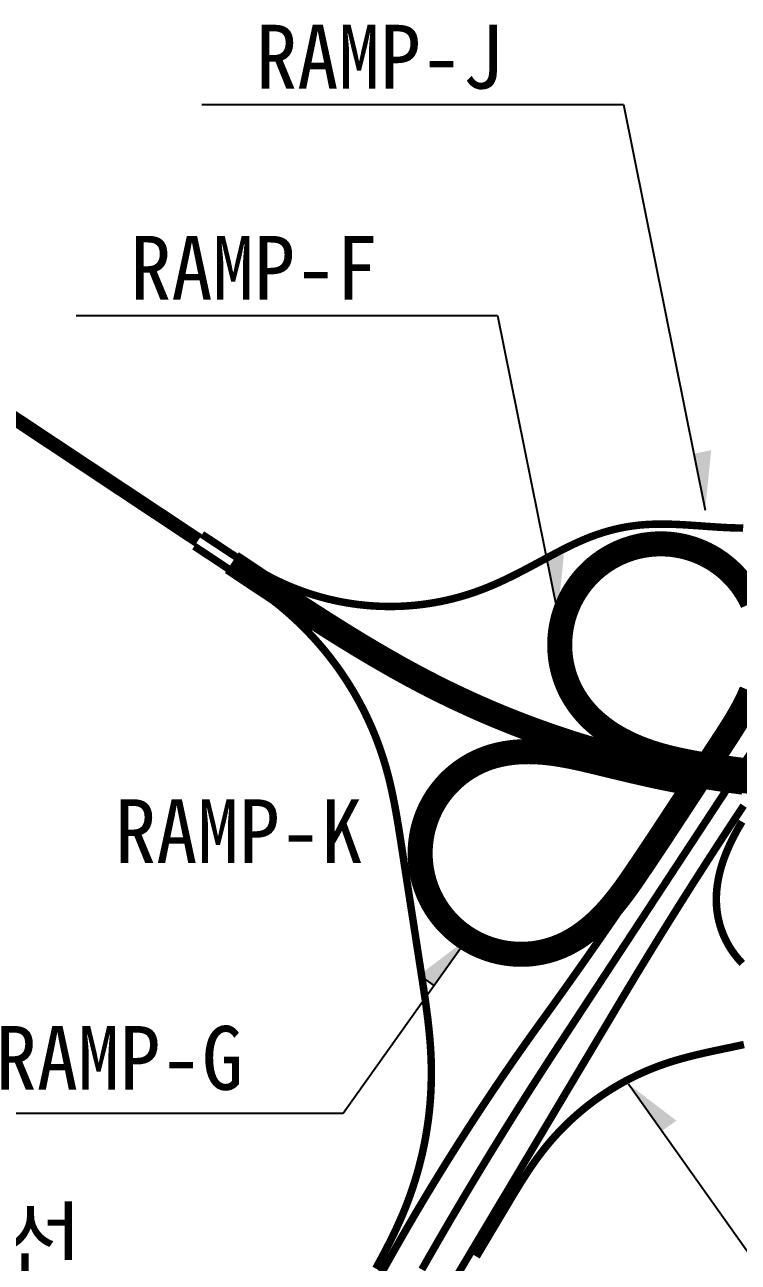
# Model space of a CAD drawing. Header units: millimetres. Extents: x 220587 to 223182, y 223491 to 225300.
# Drawn here: x 222574.9 to 222619.6, y 224938.9 to 225016.4 of the extents above; entities that cross this region are included whole.
import ezdxf

# ---------------------------------------------------------------- set-up
doc = ezdxf.new("R2010")
doc.units = ezdxf.units.MM
doc.linetypes.add('HIDDEN', pattern=[0.375, 0.25, -0.125])
for name, color, linetype in [('CA-ALGN-RampA', 2, 'Continuous'), ('CA-ALGN-RampF', 2, 'Continuous'), ('CA-ALGN-RampG', 2, 'Continuous'), ('CA-ALGN-RampH', 2, 'Continuous'), ('CA-ALGN-RampJ', 2, 'Continuous'), ('CA-ALGN-RampK', 2, 'Continuous'), ('CA-ALGN-RampL', 2, 'Continuous'), ('CA-ALGN-RampN', 2, 'Continuous'), ('CA-ALGN-RampO', 2, 'Continuous'), ('CA-ALGN-국도7호선', 2, 'Continuous'), ('CA-ALGN-국도7호선평면선형', 2, 'Continuous'), ('CA-LEAL', 1, 'Continuous'), ('CA-TEXT', 3, 'Continuous')]:
    doc.layers.add(name, color=color, linetype=linetype)
doc.styles.add('돋움체', font='DotumChe.ttf')

msp = doc.modelspace()

# ---------------------------------------------------------------- hatches: boundary and pattern name
at = {"layer": 'CA-LEAL'}
for points in [[(222617.88, 224989.73), (222616.781, 224989.505), (222617.502, 224985.975)], [(222608.662, 224983.206), (222607.563, 224982.982), (222608.284, 224979.452)], [(222599.608, 224956.859), (222600.522, 224956.21), (222602.608, 224959.147)], [(222615.705, 224947.752), (222614.791, 224947.103), (222612.705, 224950.04)]]:
    msp.add_hatch(color=256, dxfattribs=at).paths.add_polyline_path(points)

# ---------------------------------------------------------------- linework, layer by layer
at = {"layer": 'CA-ALGN-RampA', "const_width": 1.568}
msp.add_lwpolyline([(222587.878, 224982.686), (222589.06, 224981.902), (222589.271, 224981.762), (222589.482, 224981.622), (222589.692, 224981.482), (222589.903, 224981.342), (222590.114, 224981.203), (222590.325, 224981.063), (222590.536, 224980.924), (222590.747, 224980.784), (222590.958, 224980.645), (222591.169, 224980.506), (222591.381, 224980.367), (222591.592, 224980.228), (222591.804, 224980.09), (222592.016, 224979.952), (222592.228, 224979.814), (222592.44, 224979.676), (222592.652, 224979.539), (222592.864, 224979.401), (222593.077, 224979.264), (222593.29, 224979.128), (222593.503, 224978.992), (222593.717, 224978.856), (222593.93, 224978.721), (222594.144, 224978.586), (222594.358, 224978.451), (222594.573, 224978.317), (222594.787, 224978.183), (222595.002, 224978.05), (222595.218, 224977.917), (222595.433, 224977.785), (222595.649, 224977.653), (222595.865, 224977.522), (222596.082, 224977.392), (222596.299, 224977.262), (222596.516, 224977.133), (222596.734, 224977.004), (222596.952, 224976.876), (222597.171, 224976.749), (222597.39, 224976.622), (222597.609, 224976.496), (222597.829, 224976.371), (222598.049, 224976.246), (222598.269, 224976.122), (222598.49, 224975.999), (222598.712, 224975.877), (222598.934, 224975.756), (222599.156, 224975.635), (222599.379, 224975.516), (222599.602, 224975.397), (222599.826, 224975.279), (222600.05, 224975.162), (222600.275, 224975.046), (222600.412, 224974.976), (222600.638, 224974.862), (222600.864, 224974.748), (222601.09, 224974.636), (222601.317, 224974.525), (222601.545, 224974.414), (222601.773, 224974.305), (222602.001, 224974.196), (222602.23, 224974.089), (222602.46, 224973.982), (222602.69, 224973.877), (222602.92, 224973.772), (222603.151, 224973.669), (222603.382, 224973.566), (222603.614, 224973.465), (222603.846, 224973.364), (222604.078, 224973.265), (222604.311, 224973.166), (222604.545, 224973.069), (222604.778, 224972.973), (222605.013, 224972.877), (222605.247, 224972.783), (222605.482, 224972.689), (222605.718, 224972.597), (222605.954, 224972.506), (222606.19, 224972.416), (222606.426, 224972.326), (222606.664, 224972.238), (222606.901, 224972.151), (222607.139, 224972.065), (222607.377, 224971.98), (222607.615, 224971.896), (222607.854, 224971.812), (222608.094, 224971.73), (222608.333, 224971.65), (222608.573, 224971.57), (222608.813, 224971.491), (222609.054, 224971.413), (222609.295, 224971.336), (222609.536, 224971.26), (222609.778, 224971.186), (222610.02, 224971.112), (222610.262, 224971.039), (222610.505, 224970.968), (222610.748, 224970.897), (222610.991, 224970.828), (222611.234, 224970.76), (222611.478, 224970.692), (222611.722, 224970.626), (222611.967, 224970.561), (222612.211, 224970.497), (222612.456, 224970.434), (222612.701, 224970.372), (222612.947, 224970.311), (222613.193, 224970.251), (222613.439, 224970.192), (222613.685, 224970.134), (222613.931, 224970.078), (222614.178, 224970.022), (222614.425, 224969.968), (222614.672, 224969.914), (222614.92, 224969.862), (222615.167, 224969.811), (222615.415, 224969.761), (222615.663, 224969.711), (222615.912, 224969.663), (222616.16, 224969.616), (222616.409, 224969.571), (222616.658, 224969.526), (222616.907, 224969.482), (222617.156, 224969.439), (222617.406, 224969.398), (222617.655, 224969.357), (222617.905, 224969.318), (222618.155, 224969.28), (222618.405, 224969.243), (222618.656, 224969.206), (222618.906, 224969.171), (222619.157, 224969.137), (222619.407, 224969.105), (222619.658, 224969.073), (222619.909, 224969.042), (222620.161, 224969.013), (222620.412, 224968.984)], dxfattribs=at)
at = {"layer": 'CA-ALGN-RampF', "const_width": 1.568}
for points in [[(222620.58, 224969.602), (222620.329, 224969.63), (222620.078, 224969.659), (222619.827, 224969.689), (222619.576, 224969.72), (222619.325, 224969.753), (222619.074, 224969.787), (222618.824, 224969.821), (222618.573, 224969.857), (222618.323, 224969.894), (222618.073, 224969.932), (222617.823, 224969.971), (222617.574, 224970.011), (222617.54, 224970.017), (222617.29, 224970.058), (222617.041, 224970.101), (222616.792, 224970.145), (222616.543, 224970.191), (222616.295, 224970.24), (222616.047, 224970.29), (222615.8, 224970.343), (222615.553, 224970.399), (222615.307, 224970.458), (222615.062, 224970.52), (222614.818, 224970.586), (222614.575, 224970.655), (222614.333, 224970.728), (222614.092, 224970.805), (222613.853, 224970.887), (222613.615, 224970.973), (222613.379, 224971.064), (222613.145, 224971.16), (222612.913, 224971.261), (222612.683, 224971.367), (222612.457, 224971.479), (222612.232, 224971.596), (222612.012, 224971.72), (222611.794, 224971.849), (222611.58, 224971.984), (222611.37, 224972.125), (222611.165, 224972.272), (222610.964, 224972.426), (222610.768, 224972.585), (222610.577, 224972.752), (222610.392, 224972.924), (222610.213, 224973.103), (222610.041, 224973.288), (222609.876, 224973.479), (222609.717, 224973.677), (222609.567, 224973.88), (222609.501, 224973.975), (222609.362, 224974.187), (222609.232, 224974.404), (222609.111, 224974.626), (222608.999, 224974.852), (222608.896, 224975.083), (222608.803, 224975.318), (222608.718, 224975.557), (222608.644, 224975.799), (222608.579, 224976.043), (222608.524, 224976.29), (222608.479, 224976.539), (222608.444, 224976.789), (222608.419, 224977.041), (222608.404, 224977.293), (222608.399, 224977.546), (222608.404, 224977.799), (222608.42, 224978.051), (222608.445, 224978.303), (222608.481, 224978.553), (222608.526, 224978.802), (222608.581, 224979.049), (222608.647, 224979.293), (222608.722, 224979.535), (222608.806, 224979.773), (222608.9, 224980.008), (222609.003, 224980.239), (222609.116, 224980.465), (222609.237, 224980.687), (222609.367, 224980.904), (222609.506, 224981.115), (222609.653, 224981.321), (222609.809, 224981.521), (222609.972, 224981.714), (222610.142, 224981.901), (222610.32, 224982.08), (222610.505, 224982.253), (222610.697, 224982.417), (222610.895, 224982.575), (222611.1, 224982.724), (222611.31, 224982.864), (222611.525, 224982.996), (222611.746, 224983.12), (222611.972, 224983.234), (222612.201, 224983.34), (222612.435, 224983.436), (222612.673, 224983.523), (222612.914, 224983.6), (222613.085, 224983.648), (222613.331, 224983.709), (222613.579, 224983.76), (222613.828, 224983.8), (222614.079, 224983.831), (222614.331, 224983.852), (222614.584, 224983.862), (222614.837, 224983.863), (222615.09, 224983.853), (222615.342, 224983.833), (222615.593, 224983.804), (222615.843, 224983.764), (222616.091, 224983.714), (222616.336, 224983.654), (222616.58, 224983.585), (222616.82, 224983.506), (222617.057, 224983.417), (222617.29, 224983.319), (222617.519, 224983.212), (222617.743, 224983.095), (222617.963, 224982.97), (222618.177, 224982.836), (222618.386, 224982.694), (222618.59, 224982.543), (222618.786, 224982.384), (222618.977, 224982.218), (222619.161, 224982.044), (222619.337, 224981.863), (222619.506, 224981.675), (222619.668, 224981.48), (222619.821, 224981.279), (222619.967, 224981.072), (222620.104, 224980.86), (222620.232, 224980.642), (222620.352, 224980.419), (222620.462, 224980.192)], [(222620.405, 224974.623), (222620.305, 224974.391), (222620.199, 224974.161), (222620.089, 224973.933), (222619.974, 224973.708), (222619.855, 224973.485), (222619.733, 224973.264), (222619.607, 224973.044), (222619.479, 224972.826), (222619.348, 224972.61), (222619.214, 224972.395), (222619.079, 224972.181), (222618.943, 224971.968), (222618.806, 224971.756), (222618.667, 224971.544), (222618.529, 224971.333), (222618.492, 224971.277), (222615.402, 224966.569)]]:
    msp.add_lwpolyline(points, dxfattribs=at)
at = {"layer": 'CA-ALGN-RampG', "const_width": 1.568}
msp.add_lwpolyline([(222615.402, 224966.569), (222615.263, 224966.358), (222615.124, 224966.147), (222614.985, 224965.935), (222614.846, 224965.724), (222614.706, 224965.513), (222614.566, 224965.303), (222614.426, 224965.092), (222614.286, 224964.881), (222614.146, 224964.671), (222614.006, 224964.46), (222613.865, 224964.25), (222613.725, 224964.04), (222613.584, 224963.83), (222613.483, 224963.679), (222613.342, 224963.469), (222613.2, 224963.26), (222613.058, 224963.051), (222612.914, 224962.842), (222612.77, 224962.635), (222612.624, 224962.428), (222612.475, 224962.223), (222612.325, 224962.02), (222612.173, 224961.818), (222612.018, 224961.619), (222611.859, 224961.421), (222611.698, 224961.226), (222611.534, 224961.034), (222611.366, 224960.845), (222611.194, 224960.66), (222611.018, 224960.478), (222610.838, 224960.3), (222610.654, 224960.126), (222610.466, 224959.958), (222610.273, 224959.794), (222610.076, 224959.636), (222609.874, 224959.484), (222609.667, 224959.338), (222609.456, 224959.199), (222609.24, 224959.067), (222609.02, 224958.943), (222608.795, 224958.827), (222608.566, 224958.719), (222608.427, 224958.659), (222608.192, 224958.566), (222607.953, 224958.482), (222607.711, 224958.409), (222607.467, 224958.344), (222607.22, 224958.29), (222606.971, 224958.246), (222606.72, 224958.211), (222606.469, 224958.187), (222606.216, 224958.173), (222605.963, 224958.169), (222605.71, 224958.175), (222605.458, 224958.191), (222605.207, 224958.217), (222604.956, 224958.253), (222604.708, 224958.299), (222604.461, 224958.355), (222604.217, 224958.421), (222603.975, 224958.497), (222603.737, 224958.582), (222603.503, 224958.677), (222603.272, 224958.781), (222603.046, 224958.894), (222602.825, 224959.016), (222602.608, 224959.147), (222602.397, 224959.286), (222602.192, 224959.434), (222601.993, 224959.589), (222601.8, 224959.753), (222601.614, 224959.924), (222601.435, 224960.103), (222601.263, 224960.288), (222601.098, 224960.481), (222600.942, 224960.679), (222600.793, 224960.884), (222600.653, 224961.095), (222600.522, 224961.311), (222600.399, 224961.532), (222600.285, 224961.757), (222600.18, 224961.988), (222600.085, 224962.222), (222600.069, 224962.264), (222599.985, 224962.502), (222599.91, 224962.744), (222599.845, 224962.988), (222599.79, 224963.235), (222599.744, 224963.484), (222599.709, 224963.734), (222599.684, 224963.986), (222599.668, 224964.238), (222599.663, 224964.491), (222599.668, 224964.744), (222599.684, 224964.996), (222599.709, 224965.248), (222599.744, 224965.498), (222599.789, 224965.747), (222599.844, 224965.994), (222599.909, 224966.238), (222599.984, 224966.48), (222600.069, 224966.718), (222600.162, 224966.953), (222600.265, 224967.184), (222600.378, 224967.411), (222600.499, 224967.633), (222600.629, 224967.85), (222600.767, 224968.061), (222600.914, 224968.267), (222601.069, 224968.467), (222601.232, 224968.66), (222601.403, 224968.847), (222601.581, 224969.027), (222601.766, 224969.199), (222601.957, 224969.364), (222602.155, 224969.522), (222602.359, 224969.671), (222602.569, 224969.812), (222602.785, 224969.944), (222603.006, 224970.068), (222603.231, 224970.182), (222603.461, 224970.288), (222603.695, 224970.384), (222603.932, 224970.471), (222603.974, 224970.486), (222604.216, 224970.561), (222604.46, 224970.628), (222604.706, 224970.685), (222604.954, 224970.733), (222605.204, 224970.773), (222605.455, 224970.805), (222605.707, 224970.829), (222605.959, 224970.845), (222606.212, 224970.854), (222606.465, 224970.856), (222606.718, 224970.851), (222606.97, 224970.841), (222607.223, 224970.824), (222607.475, 224970.802), (222607.726, 224970.776), (222607.977, 224970.744), (222608.227, 224970.708), (222608.477, 224970.668), (222608.726, 224970.625), (222608.975, 224970.578), (222609.223, 224970.529), (222609.47, 224970.477), (222609.717, 224970.423), (222609.964, 224970.367), (222610.21, 224970.309), (222610.457, 224970.251), (222610.702, 224970.192), (222610.948, 224970.132), (222610.97, 224970.127), (222611.216, 224970.067), (222611.462, 224970.008), (222611.708, 224969.948), (222611.954, 224969.889), (222612.2, 224969.83), (222612.446, 224969.772), (222612.692, 224969.713), (222612.938, 224969.656), (222613.184, 224969.598), (222613.431, 224969.542), (222613.677, 224969.486), (222613.924, 224969.43), (222614.171, 224969.376), (222614.418, 224969.322), (222614.666, 224969.269), (222614.913, 224969.217), (222614.983, 224969.203), (222615.23, 224969.153), (222615.479, 224969.103), (222615.727, 224969.055), (222615.975, 224969.008), (222616.224, 224968.962), (222616.473, 224968.916), (222616.722, 224968.872), (222616.822, 224968.855)], dxfattribs=at)
at = {"layer": 'CA-ALGN-RampH', "const_width": 0.47}
msp.add_lwpolyline([(222603.187, 224939.24), (222605.086, 224942.427), (222605.216, 224942.644), (222605.345, 224942.861), (222605.475, 224943.078), (222605.606, 224943.295), (222605.738, 224943.511), (222605.87, 224943.726), (222606.004, 224943.941), (222606.139, 224944.154), (222606.276, 224944.367), (222606.415, 224944.579), (222606.555, 224944.789), (222606.698, 224944.998), (222606.843, 224945.205), (222606.991, 224945.41), (222607.141, 224945.613), (222607.295, 224945.814), (222607.334, 224945.864), (222607.491, 224946.063), (222607.651, 224946.258), (222607.814, 224946.452), (222607.98, 224946.642), (222608.149, 224946.831), (222608.321, 224947.016), (222608.495, 224947.199), (222608.673, 224947.379), (222608.853, 224947.557), (222609.036, 224947.731), (222609.222, 224947.903), (222609.41, 224948.072), (222609.601, 224948.238), (222609.794, 224948.401), (222609.99, 224948.561), (222610.188, 224948.718), (222610.389, 224948.872), (222610.591, 224949.023), (222610.797, 224949.171), (222611.004, 224949.315), (222611.214, 224949.457), (222611.426, 224949.595), (222611.64, 224949.73), (222611.856, 224949.861), (222612.074, 224949.989), (222612.294, 224950.114), (222612.516, 224950.236), (222612.739, 224950.354), (222612.965, 224950.468), (222613.192, 224950.579), (222613.421, 224950.687), (222613.652, 224950.791), (222613.884, 224950.891), (222614.117, 224950.988), (222614.352, 224951.081), (222614.589, 224951.171), (222614.827, 224951.257), (222614.961, 224951.303), (222615.2, 224951.384), (222615.441, 224951.461), (222615.683, 224951.534), (222615.926, 224951.605), (222616.17, 224951.672), (222616.414, 224951.737), (222616.659, 224951.8), (222616.905, 224951.861), (222617.151, 224951.919), (222617.397, 224951.976), (222617.644, 224952.032), (222617.891, 224952.086), (222618.138, 224952.139), (222618.386, 224952.192), (222618.633, 224952.244), (222618.881, 224952.296), (222618.943, 224952.308), (222619.19, 224952.36), (222619.438, 224952.412), (222619.685, 224952.465), (222619.932, 224952.518)], dxfattribs=at)
at = {"layer": 'CA-ALGN-RampJ', "const_width": 0.47}
msp.add_lwpolyline([(222619.882, 224984.853), (222619.629, 224984.856), (222619.377, 224984.862), (222619.124, 224984.87), (222618.871, 224984.881), (222618.619, 224984.894), (222618.366, 224984.909), (222618.114, 224984.925), (222617.861, 224984.942), (222617.609, 224984.959), (222617.357, 224984.978), (222617.325, 224984.98), (222617.073, 224984.998), (222616.821, 224985.016), (222616.568, 224985.033), (222616.316, 224985.049), (222616.063, 224985.063), (222615.811, 224985.076), (222615.558, 224985.087), (222615.305, 224985.095), (222615.053, 224985.1), (222614.8, 224985.102), (222614.547, 224985.1), (222614.294, 224985.095), (222614.041, 224985.085), (222613.789, 224985.07), (222613.537, 224985.051), (222613.469, 224985.045), (222613.218, 224985.018), (222612.967, 224984.986), (222612.717, 224984.949), (222612.468, 224984.906), (222612.219, 224984.858), (222611.972, 224984.804), (222611.726, 224984.745), (222611.482, 224984.681), (222611.239, 224984.612), (222610.997, 224984.537), (222610.808, 224984.474), (222610.569, 224984.39), (222610.332, 224984.301), (222610.097, 224984.208), (222609.864, 224984.11), (222609.632, 224984.009), (222609.402, 224983.904), (222609.173, 224983.797), (222608.946, 224983.687), (222608.719, 224983.574), (222608.494, 224983.459), (222608.269, 224983.343), (222608.045, 224983.225), (222607.822, 224983.106), (222607.599, 224982.987), (222607.376, 224982.867), (222607.317, 224982.835), (222607.311, 224982.832), (222607.088, 224982.712), (222606.865, 224982.592), (222606.642, 224982.473), (222606.419, 224982.354), (222606.195, 224982.236), (222605.971, 224982.119), (222605.746, 224982.004), (222605.52, 224981.89), (222605.294, 224981.778), (222605.066, 224981.667), (222604.837, 224981.559), (222604.608, 224981.453), (222604.377, 224981.35), (222604.145, 224981.25), (222603.911, 224981.152), (222603.676, 224981.058), (222603.558, 224981.012), (222603.321, 224980.924), (222603.082, 224980.839), (222602.843, 224980.758), (222602.602, 224980.681), (222602.36, 224980.607), (222602.117, 224980.537), (222601.873, 224980.471), (222601.628, 224980.409), (222601.382, 224980.351), (222601.135, 224980.297), (222600.887, 224980.246), (222600.638, 224980.199), (222600.389, 224980.156), (222600.139, 224980.118), (222599.889, 224980.083), (222599.638, 224980.051), (222599.386, 224980.024), (222599.134, 224980.001), (222598.882, 224979.982), (222598.63, 224979.966), (222598.377, 224979.955), (222598.124, 224979.948), (222597.871, 224979.944), (222597.618, 224979.945), (222597.366, 224979.949), (222597.113, 224979.957), (222596.86, 224979.97), (222596.608, 224979.986), (222596.356, 224980.006), (222596.104, 224980.03), (222595.853, 224980.058), (222595.602, 224980.09), (222595.351, 224980.126), (222595.102, 224980.166), (222594.852, 224980.21), (222594.604, 224980.257), (222594.356, 224980.309), (222594.11, 224980.364), (222593.864, 224980.423), (222593.619, 224980.486), (222593.375, 224980.553), (222593.132, 224980.624), (222592.89, 224980.698), (222592.65, 224980.776), (222592.411, 224980.858), (222592.173, 224980.944), (222591.936, 224981.033), (222591.701, 224981.126), (222591.467, 224981.223), (222591.235, 224981.323), (222591.004, 224981.427), (222590.776, 224981.535), (222590.632, 224981.605), (222590.406, 224981.718), (222590.182, 224981.835), (222589.959, 224981.954), (222589.738, 224982.077), (222589.518, 224982.202), (222589.299, 224982.33), (222589.082, 224982.459), (222588.866, 224982.591), (222588.652, 224982.724), (222588.438, 224982.859), (222588.225, 224982.995), (222588.012, 224983.133), (222587.8, 224983.271), (222587.589, 224983.41), (222587.378, 224983.549), (222587.167, 224983.689), (222587.061, 224983.76), (222586.015, 224984.454)], dxfattribs=at)
at = {"layer": 'CA-ALGN-RampK', "const_width": 0.47}
msp.add_lwpolyline([(222585.526, 224983.716), (222587.177, 224982.62), (222587.387, 224982.481), (222587.598, 224982.341), (222587.808, 224982.2), (222588.019, 224982.06), (222588.228, 224981.919), (222588.438, 224981.777), (222588.647, 224981.634), (222588.855, 224981.491), (222589.062, 224981.346), (222589.269, 224981.2), (222589.475, 224981.053), (222589.68, 224980.905), (222589.883, 224980.755), (222590.086, 224980.603), (222590.287, 224980.45), (222590.486, 224980.294), (222590.685, 224980.137), (222590.881, 224979.978), (222591.076, 224979.816), (222591.268, 224979.652), (222591.459, 224979.486), (222591.647, 224979.318), (222591.834, 224979.147), (222592.018, 224978.973), (222592.2, 224978.798), (222592.38, 224978.62), (222592.558, 224978.44), (222592.733, 224978.258), (222592.906, 224978.073), (222593.077, 224977.887), (222593.245, 224977.698), (222593.411, 224977.507), (222593.575, 224977.315), (222593.736, 224977.12), (222593.895, 224976.923), (222594.051, 224976.724), (222594.205, 224976.523), (222594.356, 224976.32), (222594.505, 224976.116), (222594.651, 224975.91), (222594.795, 224975.701), (222594.935, 224975.491), (222595.074, 224975.28), (222595.209, 224975.066), (222595.342, 224974.851), (222595.473, 224974.634), (222595.6, 224974.416), (222595.725, 224974.196), (222595.847, 224973.974), (222595.966, 224973.751), (222596.083, 224973.527), (222596.197, 224973.301), (222596.307, 224973.074), (222596.415, 224972.845), (222596.521, 224972.615), (222596.623, 224972.384), (222596.722, 224972.151), (222596.819, 224971.917), (222596.912, 224971.682), (222597.003, 224971.446), (222597.09, 224971.209), (222597.175, 224970.97), (222597.256, 224970.731), (222597.335, 224970.491), (222597.411, 224970.249), (222597.483, 224970.007), (222597.518, 224969.888), (222597.586, 224969.645), (222597.651, 224969.4), (222597.713, 224969.155), (222597.773, 224968.91), (222597.831, 224968.663), (222597.886, 224968.416), (222597.939, 224968.169), (222597.989, 224967.921), (222598.039, 224967.673), (222598.086, 224967.425), (222598.132, 224967.176), (222598.176, 224966.927), (222598.219, 224966.678), (222598.261, 224966.429), (222598.302, 224966.179), (222598.343, 224965.929), (222598.382, 224965.68), (222598.422, 224965.43), (222598.461, 224965.18), (222598.499, 224964.93), (222599.72, 224957.058), (222599.758, 224956.808), (222599.797, 224956.558), (222599.835, 224956.308), (222599.873, 224956.058), (222599.911, 224955.808), (222599.948, 224955.557), (222599.984, 224955.307), (222600.019, 224955.057), (222600.053, 224954.806), (222600.086, 224954.555), (222600.118, 224954.304), (222600.149, 224954.053), (222600.178, 224953.802), (222600.205, 224953.551), (222600.231, 224953.299), (222600.255, 224953.047), (222600.277, 224952.795), (222600.297, 224952.543), (222600.314, 224952.291), (222600.329, 224952.038), (222600.342, 224951.786), (222600.352, 224951.533), (222600.356, 224951.407), (222600.362, 224951.154), (222600.365, 224950.901), (222600.365, 224950.648), (222600.362, 224950.395), (222600.357, 224950.142), (222600.349, 224949.89), (222600.338, 224949.637), (222600.324, 224949.384), (222600.308, 224949.132), (222600.288, 224948.88), (222600.266, 224948.628), (222600.241, 224948.376), (222600.213, 224948.125), (222600.183, 224947.874), (222600.149, 224947.623), (222600.113, 224947.373), (222600.074, 224947.123), (222600.032, 224946.873), (222599.988, 224946.624), (222599.941, 224946.376), (222599.891, 224946.128), (222599.838, 224945.881), (222599.783, 224945.634), (222599.724, 224945.388), (222599.663, 224945.142), (222599.6, 224944.898), (222599.533, 224944.654), (222599.464, 224944.41), (222599.392, 224944.168), (222599.318, 224943.926), (222599.241, 224943.685), (222599.161, 224943.445), (222599.078, 224943.206), (222598.993, 224942.968), (222598.905, 224942.731), (222598.815, 224942.495), (222598.722, 224942.259), (222598.667, 224942.125), (222598.57, 224941.891), (222598.47, 224941.659), (222598.368, 224941.427), (222598.264, 224941.197), (222598.158, 224940.967), (222598.05, 224940.739), (222597.94, 224940.511), (222597.828, 224940.284), (222597.714, 224940.058), (222597.599, 224939.833), (222597.483, 224939.608), (222597.365, 224939.384), (222597.246, 224939.161), (222597.127, 224938.938), (222597.006, 224938.716), (222596.884, 224938.494)], dxfattribs=at)
at = {"layer": 'CA-ALGN-RampL', "const_width": 0.47}
for points in [[(222616.822, 224968.855), (222617.072, 224968.812), (222617.321, 224968.771), (222617.571, 224968.73), (222617.821, 224968.691), (222618.07, 224968.652), (222618.32, 224968.613), (222618.571, 224968.576), (222618.821, 224968.539), (222619.071, 224968.502), (222619.321, 224968.466), (222619.572, 224968.431), (222619.822, 224968.395)], [(222619.827, 224957.602), (222619.654, 224957.787), (222619.49, 224957.979), (222619.334, 224958.178), (222619.187, 224958.384), (222619.05, 224958.596), (222618.922, 224958.814), (222618.804, 224959.038), (222618.695, 224959.266), (222618.598, 224959.5), (222618.51, 224959.737), (222618.434, 224959.978), (222618.368, 224960.222), (222618.313, 224960.469), (222618.269, 224960.718), (222618.236, 224960.969), (222618.235, 224960.98), (222618.213, 224961.232), (222618.203, 224961.485), (222618.203, 224961.737), (222618.213, 224961.99), (222618.233, 224962.242), (222618.263, 224962.493), (222618.301, 224962.743), (222618.348, 224962.992), (222618.403, 224963.239), (222618.466, 224963.484), (222618.537, 224963.727), (222618.614, 224963.967), (222618.698, 224964.206), (222618.788, 224964.442), (222618.884, 224964.676), (222618.985, 224964.908), (222619.091, 224965.138), (222619.202, 224965.365), (222619.317, 224965.59), (222619.436, 224965.813), (222619.558, 224966.035), (222619.684, 224966.254), (222619.813, 224966.472)]]:
    msp.add_lwpolyline(points, dxfattribs=at)
at = {"layer": 'CA-ALGN-RampN', "const_width": 0.47}
msp.add_lwpolyline([(222593.111, 224923.196), (222612.099, 224955.06), (222612.228, 224955.277), (222612.358, 224955.494), (222612.488, 224955.711), (222612.618, 224955.928), (222612.748, 224956.145), (222612.879, 224956.362), (222613.009, 224956.578), (222613.14, 224956.795), (222613.271, 224957.011), (222613.402, 224957.227), (222613.534, 224957.443), (222613.665, 224957.659), (222613.797, 224957.875), (222613.929, 224958.091), (222614.061, 224958.307), (222614.193, 224958.522), (222614.326, 224958.738), (222614.458, 224958.953), (222614.591, 224959.168), (222614.724, 224959.384), (222614.857, 224959.599), (222614.991, 224959.813), (222615.124, 224960.028), (222615.258, 224960.243), (222615.392, 224960.457), (222615.526, 224960.672), (222615.66, 224960.886), (222615.794, 224961.101), (222615.929, 224961.315), (222616.064, 224961.529), (222616.199, 224961.743), (222616.334, 224961.956), (222616.469, 224962.17), (222616.605, 224962.384), (222616.74, 224962.597), (222616.876, 224962.81), (222617.012, 224963.024), (222617.148, 224963.237), (222617.285, 224963.45), (222617.421, 224963.663), (222617.558, 224963.875), (222617.695, 224964.088), (222617.832, 224964.301), (222617.969, 224964.513), (222618.107, 224964.725), (222618.244, 224964.938), (222618.382, 224965.15), (222618.52, 224965.362), (222618.658, 224965.573), (222618.796, 224965.785), (222618.935, 224965.997), (222619.074, 224966.208), (222619.212, 224966.42), (222619.351, 224966.631), (222619.491, 224966.842), (222619.63, 224967.053), (222619.77, 224967.264), (222619.909, 224967.475)], dxfattribs=at)
at = {"layer": 'CA-ALGN-RampO', "const_width": 0.47}
msp.add_lwpolyline([(222620.994, 224974.282), (222615.772, 224966.326), (222615.633, 224966.115), (222615.494, 224965.904), (222615.355, 224965.693), (222615.216, 224965.482), (222615.076, 224965.271), (222614.936, 224965.06), (222614.796, 224964.849), (222614.656, 224964.638), (222614.516, 224964.428), (222614.376, 224964.217), (222614.235, 224964.007), (222614.095, 224963.797), (222613.954, 224963.587), (222613.813, 224963.377), (222613.672, 224963.167), (222613.531, 224962.957), (222613.389, 224962.748), (222613.248, 224962.538), (222613.106, 224962.329), (222612.964, 224962.119), (222612.822, 224961.91), (222612.679, 224961.701), (222612.537, 224961.492), (222612.394, 224961.283), (222612.252, 224961.074), (222612.109, 224960.866), (222611.966, 224960.657), (222611.822, 224960.449), (222611.679, 224960.24), (222611.536, 224960.032), (222611.392, 224959.824), (222611.248, 224959.616), (222611.104, 224959.408), (222610.96, 224959.2), (222610.815, 224958.993), (222610.671, 224958.785), (222610.526, 224958.578), (222610.381, 224958.37), (222610.236, 224958.163), (222610.091, 224957.956), (222609.946, 224957.749), (222609.8, 224957.542), (222609.655, 224957.335), (222609.509, 224957.129), (222609.363, 224956.922), (222609.217, 224956.716), (222609.071, 224956.509), (222608.924, 224956.303), (222608.778, 224956.097), (222608.631, 224955.891), (222608.484, 224955.685), (222608.337, 224955.479), (222608.19, 224955.274), (222608.042, 224955.068), (222607.895, 224954.863), (222607.747, 224954.657), (222607.599, 224954.452), (222607.451, 224954.247), (222607.303, 224954.042), (222607.212, 224953.917), (222607.212, 224953.917), (222607.064, 224953.712), (222606.916, 224953.506), (222606.769, 224953.301), (222606.622, 224953.095), (222606.475, 224952.889), (222606.329, 224952.683), (222606.182, 224952.477), (222606.037, 224952.27), (222605.891, 224952.063), (222605.746, 224951.856), (222605.601, 224951.648), (222605.457, 224951.441), (222605.313, 224951.233), (222605.169, 224951.025), (222605.026, 224950.816), (222604.883, 224950.608), (222604.74, 224950.399), (222604.598, 224950.19), (222604.456, 224949.98), (222604.315, 224949.771), (222604.173, 224949.561), (222604.032, 224949.351), (222603.892, 224949.141), (222603.752, 224948.93), (222603.612, 224948.72), (222603.472, 224948.509), (222603.333, 224948.297), (222603.194, 224948.086), (222603.056, 224947.874), (222602.918, 224947.662), (222602.78, 224947.45), (222602.643, 224947.238), (222602.506, 224947.025), (222602.369, 224946.813), (222602.233, 224946.6), (222602.097, 224946.386), (222601.961, 224946.173), (222601.826, 224945.959), (222601.691, 224945.745), (222601.556, 224945.531), (222601.422, 224945.317), (222601.288, 224945.102), (222601.155, 224944.887), (222601.022, 224944.672), (222600.889, 224944.457), (222600.757, 224944.241), (222600.625, 224944.026), (222600.493, 224943.81), (222600.362, 224943.594), (222600.231, 224943.377), (222600.1, 224943.161), (222599.97, 224942.944), (222599.84, 224942.727), (222599.711, 224942.51), (222599.581, 224942.292), (222599.453, 224942.074), (222599.324, 224941.857), (222599.196, 224941.638), (222599.069, 224941.42), (222598.941, 224941.202), (222598.814, 224940.983), (222598.688, 224940.764), (222598.561, 224940.545), (222598.436, 224940.325), (222598.31, 224940.106), (222598.185, 224939.886), (222598.06, 224939.666), (222597.96, 224939.488), (222592.095, 224929.095)], dxfattribs=at)
at = {"layer": 'CA-ALGN-국도7호선', "linetype": 'HIDDEN', "const_width": 0.885, "flags": 128}
msp.add_lwpolyline([(222585.77, 224984.085), (222566.821, 224996.66, 0.049731), (222547.967, 225006.633, 0.049731)], format="xyb", dxfattribs=at)
at = {"layer": 'CA-ALGN-국도7호선평면선형', "const_width": 0.47}
msp.add_lwpolyline([(222599.77, 224938.435), (222599.894, 224938.655), (222600.02, 224938.875), (222600.145, 224939.095), (222600.27, 224939.314), (222600.396, 224939.534), (222600.522, 224939.753), (222600.648, 224939.972), (222600.774, 224940.191), (222600.901, 224940.41), (222601.028, 224940.629), (222601.155, 224940.848), (222601.282, 224941.066), (222601.41, 224941.285), (222601.537, 224941.503), (222601.665, 224941.721), (222601.793, 224941.939), (222601.922, 224942.157), (222602.05, 224942.375), (222602.179, 224942.593), (222602.308, 224942.81), (222602.437, 224943.028), (222602.567, 224943.245), (222602.696, 224943.462), (222602.826, 224943.679), (222602.956, 224943.896), (222603.086, 224944.113), (222603.217, 224944.33), (222603.348, 224944.546), (222603.479, 224944.762), (222603.61, 224944.979), (222603.741, 224945.195), (222603.873, 224945.411), (222604.005, 224945.627), (222604.137, 224945.842), (222604.269, 224946.058), (222604.401, 224946.273), (222604.534, 224946.489), (222604.667, 224946.704), (222604.8, 224946.919), (222604.933, 224947.134), (222605.067, 224947.349), (222605.201, 224947.563), (222605.335, 224947.778), (222605.469, 224947.992), (222605.603, 224948.207), (222605.738, 224948.421), (222605.873, 224948.635), (222606.008, 224948.848), (222606.143, 224949.062), (222606.278, 224949.276), (222606.414, 224949.489), (222606.55, 224949.703), (222606.686, 224949.916), (222606.822, 224950.129), (222606.959, 224950.342), (222607.095, 224950.554), (222607.232, 224950.767), (222607.37, 224950.979), (222607.507, 224951.192), (222607.645, 224951.404), (222607.782, 224951.616), (222607.92, 224951.828), (222608.059, 224952.04), (222608.197, 224952.252), (222608.336, 224952.463), (222608.359, 224952.499), (222635.289, 224993.523)], dxfattribs=at)
at = {"layer": 'CA-LEAL'}
for p, q in [((222586.005, 225011.379), (222612.394, 225011.379)), ((222612.394, 225011.379), (222617.502, 224985.975)), ((222578.126, 224998.161), (222604.515, 224998.161)), ((222604.515, 224998.161), (222608.284, 224979.452)), ((222594.844, 224948.216), (222602.608, 224959.147)), ((222599.608, 224956.859), (222600.522, 224956.21)), ((222620.469, 224939.109), (222612.705, 224950.04)), ((222569.417, 224948.216), (222594.844, 224948.216))]:
    msp.add_line(p, q, dxfattribs=at)

# ---------------------------------------------------------------- texts
at = {"layer": 'CA-TEXT', "style": '돋움체'}
for s, p in [('RAMP-J', (222589.385, 225012.366, -220.729)), ('RAMP-F', (222581.507, 224999.148, -220.729)), ('RAMP-K', (222580.556, 224963.876, -220.729)), ('RAMP-G', (222573.085, 224949.685, -147.153)), ('국도7호선', (222555.919, 224938.211, -220.729))]:
    msp.add_text(s, height=3.9961, dxfattribs=at).set_placement(p)

doc.saveas('drawing.dxf')
